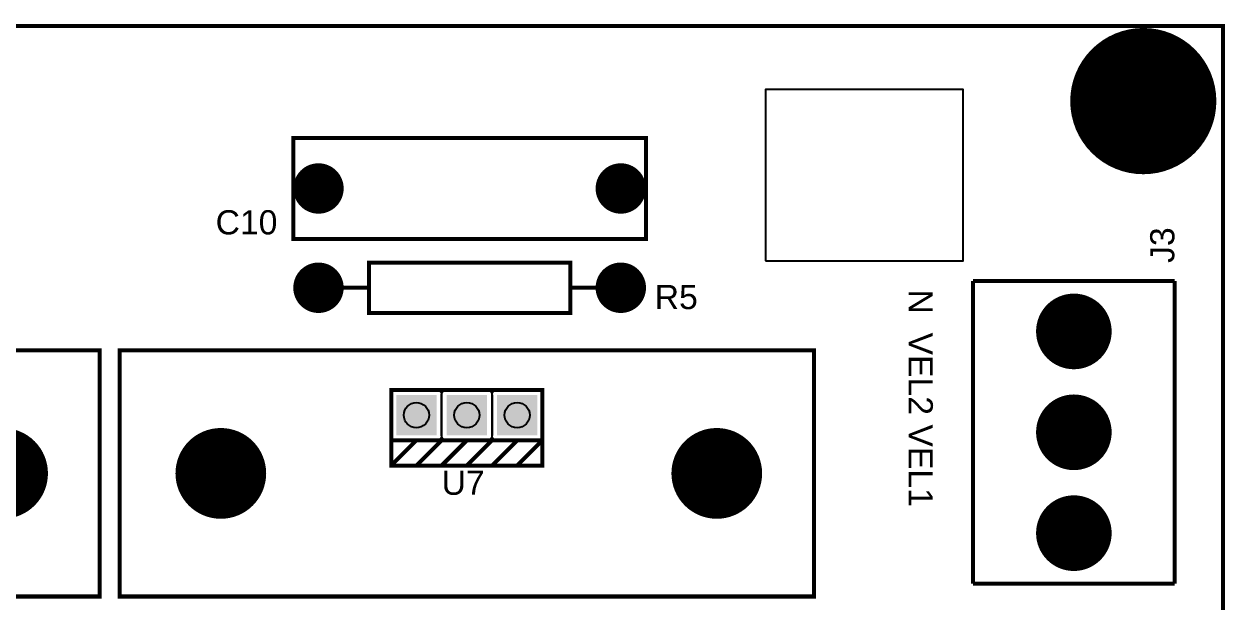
# Model space of a CAD drawing. Header units: inches. Extents: x -2.67 to 2.67, y -2.11 to 2.11.
# Drawn here: x 0.29 to 2.674, y 0.964 to 2.11 of the extents above; entities that cross this region are included whole.
import ezdxf

# ---------------------------------------------------------------- set-up
doc = ezdxf.new("R2010")
doc.units = ezdxf.units.IN
doc.layers.get('0').update_dxf_attribs({"linetype": 'CONTINUOUS'})

# ---------------------------------------------------------------- blocks, each defined once
blk = doc.blocks.new('EPAD')
at = {"const_width": 0.5}
blk.add_lwpolyline([(-0.25, 0, 1), (0.25, 0, 1)], format="xyb", close=True, dxfattribs=at)
blk = doc.blocks.new('RPAD')
blk.add_trace([(-0.5, -0.5), (-0.5, 0.5), (0.5, -0.5), (0.5, 0.5)])

msp = doc.modelspace()

# ---------------------------------------------------------------- linework, layer by layer
at = {"const_width": 0.008}
for points in [[(-2.669606, -2.011417), (2.669606, -2.011417), (2.669606, 2.105906), (-2.669606, 2.105906), (-2.669606, -2.011417)], [(-2.669606, -2.011417), (2.669606, -2.011417), (2.669606, 2.105906), (-2.669606, 2.105906), (-2.669606, -2.011417)], [(-2.669606, -2.011417), (2.669606, -2.011417), (2.669606, 2.105906), (-2.669606, 2.105906), (-2.669606, -2.011417)], [(0.824575, 1.683858), (1.524575, 1.683858), (1.524575, 1.883858), (0.824575, 1.883858), (0.824575, 1.683858)], [(0.824575, 1.683858), (1.524575, 1.683858), (1.524575, 1.883858), (0.824575, 1.883858), (0.824575, 1.683858)], [(0.824575, 1.683858), (1.524575, 1.683858), (1.524575, 1.883858), (0.824575, 1.883858), (0.824575, 1.683858)], [(0.974575, 1.537008), (1.374575, 1.537008), (1.374575, 1.637008), (0.974575, 1.637008), (0.974575, 1.537008)], [(0.974575, 1.537008), (1.374575, 1.537008), (1.374575, 1.637008), (0.974575, 1.637008), (0.974575, 1.537008)], [(0.974575, 1.537008), (1.374575, 1.537008), (1.374575, 1.637008), (0.974575, 1.637008), (0.974575, 1.537008)], [(2.173701, 1.600394), (2.573701, 1.600394)], [(2.173701, 1.600394), (2.173701, 1.000394)], [(2.173701, 1.600394), (2.573701, 1.600394)], [(2.173701, 1.600394), (2.173701, 1.000394)], [(2.173701, 1.600394), (2.573701, 1.600394)], [(2.173701, 1.600394), (2.173701, 1.000394)], [(2.573701, 1.000394), (2.573701, 1.600394)], [(2.573701, 1.000394), (2.573701, 1.600394)], [(2.573701, 1.000394), (2.573701, 1.600394)], [(0.924575, 1.587008), (0.974575, 1.587008)], [(0.924575, 1.587008), (0.974575, 1.587008)], [(0.924575, 1.587008), (0.974575, 1.587008)], [(1.374575, 1.587008), (1.424575, 1.587008)], [(1.374575, 1.587008), (1.424575, 1.587008)], [(1.374575, 1.587008), (1.424575, 1.587008)], [(-0.937323, 0.974803), (0.44063, 0.974803), (0.44063, 1.462992), (-0.937323, 1.462992), (-0.937323, 0.974803)], [(-0.937323, 0.974803), (0.44063, 0.974803), (0.44063, 1.462992), (-0.937323, 1.462992), (-0.937323, 0.974803)], [(-0.937323, 0.974803), (0.44063, 0.974803), (0.44063, 1.462992), (-0.937323, 1.462992), (-0.937323, 0.974803)], [(0.48, 0.974803), (1.857953, 0.974803), (1.857953, 1.462992), (0.48, 1.462992), (0.48, 0.974803)], [(0.48, 0.974803), (1.857953, 0.974803), (1.857953, 1.462992), (0.48, 1.462992), (0.48, 0.974803)], [(0.48, 0.974803), (1.857953, 0.974803), (1.857953, 1.462992), (0.48, 1.462992), (0.48, 0.974803)], [(1.018976, 1.284449), (1.318976, 1.284449), (1.318976, 1.384449), (1.018976, 1.384449), (1.018976, 1.284449)], [(1.018976, 1.284449), (1.318976, 1.284449), (1.318976, 1.384449), (1.018976, 1.384449), (1.018976, 1.284449)], [(1.018976, 1.284449), (1.318976, 1.284449), (1.318976, 1.384449), (1.018976, 1.384449), (1.018976, 1.284449)], [(1.318976, 1.284449), (1.318976, 1.234449), (1.018976, 1.234449), (1.018976, 1.284449)], [(1.068976, 1.284449), (1.018976, 1.234449)], [(1.318976, 1.284449), (1.318976, 1.234449), (1.018976, 1.234449), (1.018976, 1.284449)], [(1.068976, 1.284449), (1.018976, 1.234449)], [(1.318976, 1.284449), (1.318976, 1.234449), (1.018976, 1.234449), (1.018976, 1.284449)], [(1.068976, 1.284449), (1.018976, 1.234449)], [(1.118976, 1.284449), (1.068976, 1.234449)], [(1.118976, 1.284449), (1.068976, 1.234449)], [(1.118976, 1.284449), (1.068976, 1.234449)], [(1.168976, 1.284449), (1.118976, 1.234449)], [(1.168976, 1.284449), (1.118976, 1.234449)], [(1.168976, 1.284449), (1.118976, 1.234449)], [(1.218976, 1.284449), (1.168976, 1.234449)], [(1.218976, 1.284449), (1.168976, 1.234449)], [(1.218976, 1.284449), (1.168976, 1.234449)], [(1.268976, 1.284449), (1.218976, 1.234449)], [(1.268976, 1.284449), (1.218976, 1.234449)], [(1.268976, 1.284449), (1.218976, 1.234449)], [(1.318976, 1.284449), (1.268976, 1.234449)], [(1.318976, 1.284449), (1.268976, 1.234449)], [(1.318976, 1.284449), (1.268976, 1.234449)], [(2.173701, 1.000394), (2.573701, 1.000394)], [(2.173701, 1.000394), (2.573701, 1.000394)], [(2.173701, 1.000394), (2.573701, 1.000394)]]:
    msp.add_lwpolyline(points, dxfattribs=at)
msp.add_lwpolyline([(1.761693, 1.640223), (2.154039, 1.640223), (2.154039, 1.98037), (1.761693, 1.98037), (1.761693, 1.640223)])
for points in [[(1.108976, 1.284449), (1.028976, 1.284449), (1.027937, 1.284499), (1.026932, 1.284648), (1.025965, 1.28489), (1.025041, 1.28522), (1.024165, 1.285635), (1.023341, 1.28613), (1.022573, 1.286699), (1.021867, 1.287339), (1.021227, 1.288046), (1.020657, 1.288813), (1.020163, 1.289637), (1.019748, 1.290513), (1.019417, 1.291437), (1.019175, 1.292404), (1.019027, 1.293409), (1.018976, 1.294449), (1.018976, 1.374449), (1.019027, 1.375488), (1.019175, 1.376493), (1.019417, 1.37746), (1.019748, 1.378384), (1.020163, 1.379261), (1.020657, 1.380085), (1.021227, 1.380852), (1.021867, 1.381558), (1.022573, 1.382198), (1.023341, 1.382768), (1.024165, 1.383263), (1.025041, 1.383677), (1.025965, 1.384008), (1.026932, 1.38425), (1.027937, 1.384398), (1.028976, 1.384449), (1.108976, 1.384449), (1.110016, 1.384398), (1.111021, 1.38425), (1.111988, 1.384008), (1.112912, 1.383677), (1.113788, 1.383263), (1.114612, 1.382768), (1.11538, 1.382198), (1.116086, 1.381558), (1.116726, 1.380852), (1.117295, 1.380085), (1.11779, 1.379261), (1.118205, 1.378384), (1.118535, 1.37746), (1.118778, 1.376493), (1.118926, 1.375488), (1.118976, 1.374449), (1.118976, 1.294449), (1.118926, 1.293409), (1.118778, 1.292404), (1.118535, 1.291437), (1.118205, 1.290513), (1.11779, 1.289637), (1.117295, 1.288813), (1.116726, 1.288046), (1.116086, 1.287339), (1.11538, 1.286699), (1.114612, 1.28613), (1.113788, 1.285635), (1.112912, 1.28522), (1.111988, 1.28489), (1.111021, 1.284648), (1.110016, 1.284499), (1.108976, 1.284449)], [(1.208976, 1.284449), (1.128976, 1.284449), (1.127937, 1.284499), (1.126932, 1.284648), (1.125965, 1.28489), (1.125041, 1.28522), (1.124165, 1.285635), (1.123341, 1.28613), (1.122573, 1.286699), (1.121867, 1.287339), (1.121227, 1.288046), (1.120657, 1.288813), (1.120163, 1.289637), (1.119748, 1.290513), (1.119417, 1.291437), (1.119175, 1.292404), (1.119027, 1.293409), (1.118976, 1.294449), (1.118976, 1.374449), (1.119027, 1.375488), (1.119175, 1.376493), (1.119417, 1.37746), (1.119748, 1.378384), (1.120163, 1.379261), (1.120657, 1.380085), (1.121227, 1.380852), (1.121867, 1.381558), (1.122573, 1.382198), (1.123341, 1.382768), (1.124165, 1.383263), (1.125041, 1.383677), (1.125965, 1.384008), (1.126932, 1.38425), (1.127937, 1.384398), (1.128976, 1.384449), (1.208976, 1.384449), (1.210016, 1.384398), (1.211021, 1.38425), (1.211988, 1.384008), (1.212912, 1.383677), (1.213788, 1.383263), (1.214612, 1.382768), (1.21538, 1.382198), (1.216086, 1.381558), (1.216726, 1.380852), (1.217295, 1.380085), (1.21779, 1.379261), (1.218205, 1.378384), (1.218535, 1.37746), (1.218778, 1.376493), (1.218926, 1.375488), (1.218976, 1.374449), (1.218976, 1.294449), (1.218926, 1.293409), (1.218778, 1.292404), (1.218535, 1.291437), (1.218205, 1.290513), (1.21779, 1.289637), (1.217295, 1.288813), (1.216726, 1.288046), (1.216086, 1.287339), (1.21538, 1.286699), (1.214612, 1.28613), (1.213788, 1.285635), (1.212912, 1.28522), (1.211988, 1.28489), (1.211021, 1.284648), (1.210016, 1.284499), (1.208976, 1.284449)], [(1.308976, 1.284449), (1.228976, 1.284449), (1.227937, 1.284499), (1.226932, 1.284648), (1.225965, 1.28489), (1.225041, 1.28522), (1.224165, 1.285635), (1.223341, 1.28613), (1.222573, 1.286699), (1.221867, 1.287339), (1.221227, 1.288046), (1.220657, 1.288813), (1.220163, 1.289637), (1.219748, 1.290513), (1.219417, 1.291437), (1.219175, 1.292404), (1.219027, 1.293409), (1.218976, 1.294449), (1.218976, 1.374449), (1.219027, 1.375488), (1.219175, 1.376493), (1.219417, 1.37746), (1.219748, 1.378384), (1.220163, 1.379261), (1.220657, 1.380085), (1.221227, 1.380852), (1.221867, 1.381558), (1.222573, 1.382198), (1.223341, 1.382768), (1.224165, 1.383263), (1.225041, 1.383677), (1.225965, 1.384008), (1.226932, 1.38425), (1.227937, 1.384398), (1.228976, 1.384449), (1.308976, 1.384449), (1.310016, 1.384398), (1.311021, 1.38425), (1.311988, 1.384008), (1.312912, 1.383677), (1.313788, 1.383263), (1.314612, 1.382768), (1.31538, 1.382198), (1.316086, 1.381558), (1.316726, 1.380852), (1.317295, 1.380085), (1.31779, 1.379261), (1.318205, 1.378384), (1.318535, 1.37746), (1.318778, 1.376493), (1.318926, 1.375488), (1.318976, 1.374449), (1.318976, 1.294449), (1.318926, 1.293409), (1.318778, 1.292404), (1.318535, 1.291437), (1.318205, 1.290513), (1.31779, 1.289637), (1.317295, 1.288813), (1.316726, 1.288046), (1.316086, 1.287339), (1.31538, 1.286699), (1.314612, 1.28613), (1.313788, 1.285635), (1.312912, 1.28522), (1.311988, 1.28489), (1.311021, 1.284648), (1.310016, 1.284499), (1.308976, 1.284449)]]:
    msp.add_lwpolyline(points, close=True)
for centre, radius in [((2.511496, 1.957087), 0.03), ((0.874575, 1.783858), 0.025), ((1.474575, 1.783858), 0.025), ((0.874575, 1.587008), 0.025), ((1.474575, 1.587008), 0.025), ((2.373701, 1.500394), 0.03), ((1.068976, 1.334449), 0.025), ((1.168976, 1.334449), 0.025), ((1.268976, 1.334449), 0.025), ((2.373701, 1.300394), 0.03), ((0.680787, 1.218898), 0.03), ((1.665039, 1.218898), 0.03), ((2.373701, 1.100394), 0.03)]:
    msp.add_circle(centre, radius)

# ---------------------------------------------------------------- block references
for p, xscale, yscale in [((2.511496, 1.957087), 0.29, 0.29), ((2.511496, 1.957087), 0.25, 0.25), ((0.874575, 1.783858), 0.1, 0.1), ((0.874575, 1.783858), 0.08, 0.08), ((1.474575, 1.783858), 0.1, 0.1), ((1.474575, 1.783858), 0.08, 0.08), ((0.874575, 1.587008), 0.1, 0.1), ((0.874575, 1.587008), 0.08, 0.08), ((1.474575, 1.587008), 0.1, 0.1), ((1.474575, 1.587008), 0.08, 0.08), ((2.373701, 1.500394), 0.15, 0.15), ((2.373701, 1.500394), 0.12, 0.12), ((2.373701, 1.300394), 0.15, 0.15), ((2.373701, 1.300394), 0.12, 0.12), ((0.247717, 1.218898), 0.18, 0.18), ((0.247717, 1.218898), 0.15, 0.15), ((0.680787, 1.218898), 0.18, 0.18), ((0.680787, 1.218898), 0.15, 0.15), ((1.665039, 1.218898), 0.18, 0.18), ((1.665039, 1.218898), 0.15, 0.15), ((2.373701, 1.100394), 0.15, 0.15), ((2.373701, 1.100394), 0.12, 0.12)]:
    msp.add_blockref('EPAD', p, dxfattribs=dict(xscale=xscale, yscale=yscale))
at = {"xscale": 0.08, "yscale": 0.08, "rotation": 180}
for p in [(1.068976, 1.334449), (1.168976, 1.334449), (1.268976, 1.334449)]:
    msp.add_blockref('RPAD', p, dxfattribs=at)

# ---------------------------------------------------------------- texts
at = {"width": 1.041667}
for s, p in [('C10', (0.670441, 1.692787)), ('C10', (0.670441, 1.692787)), ('C10', (0.670441, 1.692787)), ('R5', (1.541898, 1.544646)), ('R5', (1.541898, 1.544646)), ('R5', (1.541898, 1.544646)), ('U7', (1.118976, 1.176449)), ('U7', (1.118976, 1.176449)), ('U7', (1.118976, 1.176449))]:
    msp.add_text(s, height=0.048, dxfattribs=at).set_placement(p)
for s, rotation, p in [('J3', 90, (2.57315, 1.63622)), ('J3', 90, (2.57315, 1.63622)), ('J3', 90, (2.57315, 1.63622)), ('N  VEL2 VEL1', -90, (2.045787, 1.583669)), ('N  VEL2 VEL1', -90, (2.045787, 1.583669)), ('N  VEL2 VEL1', -90, (2.045787, 1.583669))]:
    msp.add_text(s, height=0.048, rotation=rotation, dxfattribs=at).set_placement(p)

doc.saveas('drawing.dxf')
